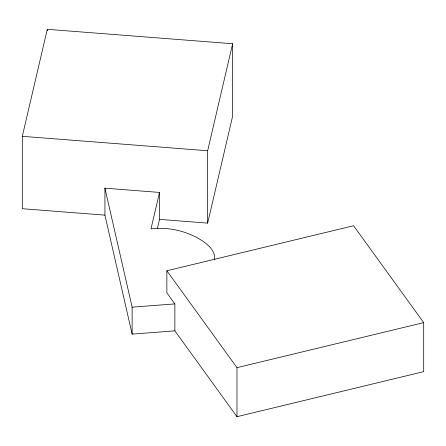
<?xml version="1.0" encoding="UTF-8"?>
<svg xmlns="http://www.w3.org/2000/svg" width="446" height="446" viewBox="0 0 446 446"><rect width="100%" height="100%" fill="white"/><g stroke="black" fill="none" stroke-linecap="round" stroke-linejoin="round"><path stroke-width="0.67" d="M214.654 259.405C215.502 249.097 205.283 242.457 197.506 237.885C183.395 230.298 166.927 226.875 150.988 228.932L159.506 192.432L104.927 188.184L104.927 215.139L132.127 334.121L174.871 330.86L236.982 416.687L423.7 371.646L423.7 322.625L353.583 225.737L166.865 270.778L166.865 292.844L174.871 303.904L174.871 330.86M104.927 215.139L22.3 208.711L22.3 136.325L47.282 29.313L232.639 43.736L232.639 116.116L207.658 223.128L159.506 219.382L157.377 228.508M207.658 223.128L207.658 150.748L232.639 43.736M166.865 270.778L236.982 367.666L423.7 322.625M104.927 188.184L132.127 307.166L174.871 303.904M22.3 136.325L207.658 150.748M236.982 367.666L236.982 416.687M159.506 192.432L159.506 219.382M132.127 307.166L132.127 334.121M47.282 29.313L47.282 30.702"/></g></svg>
